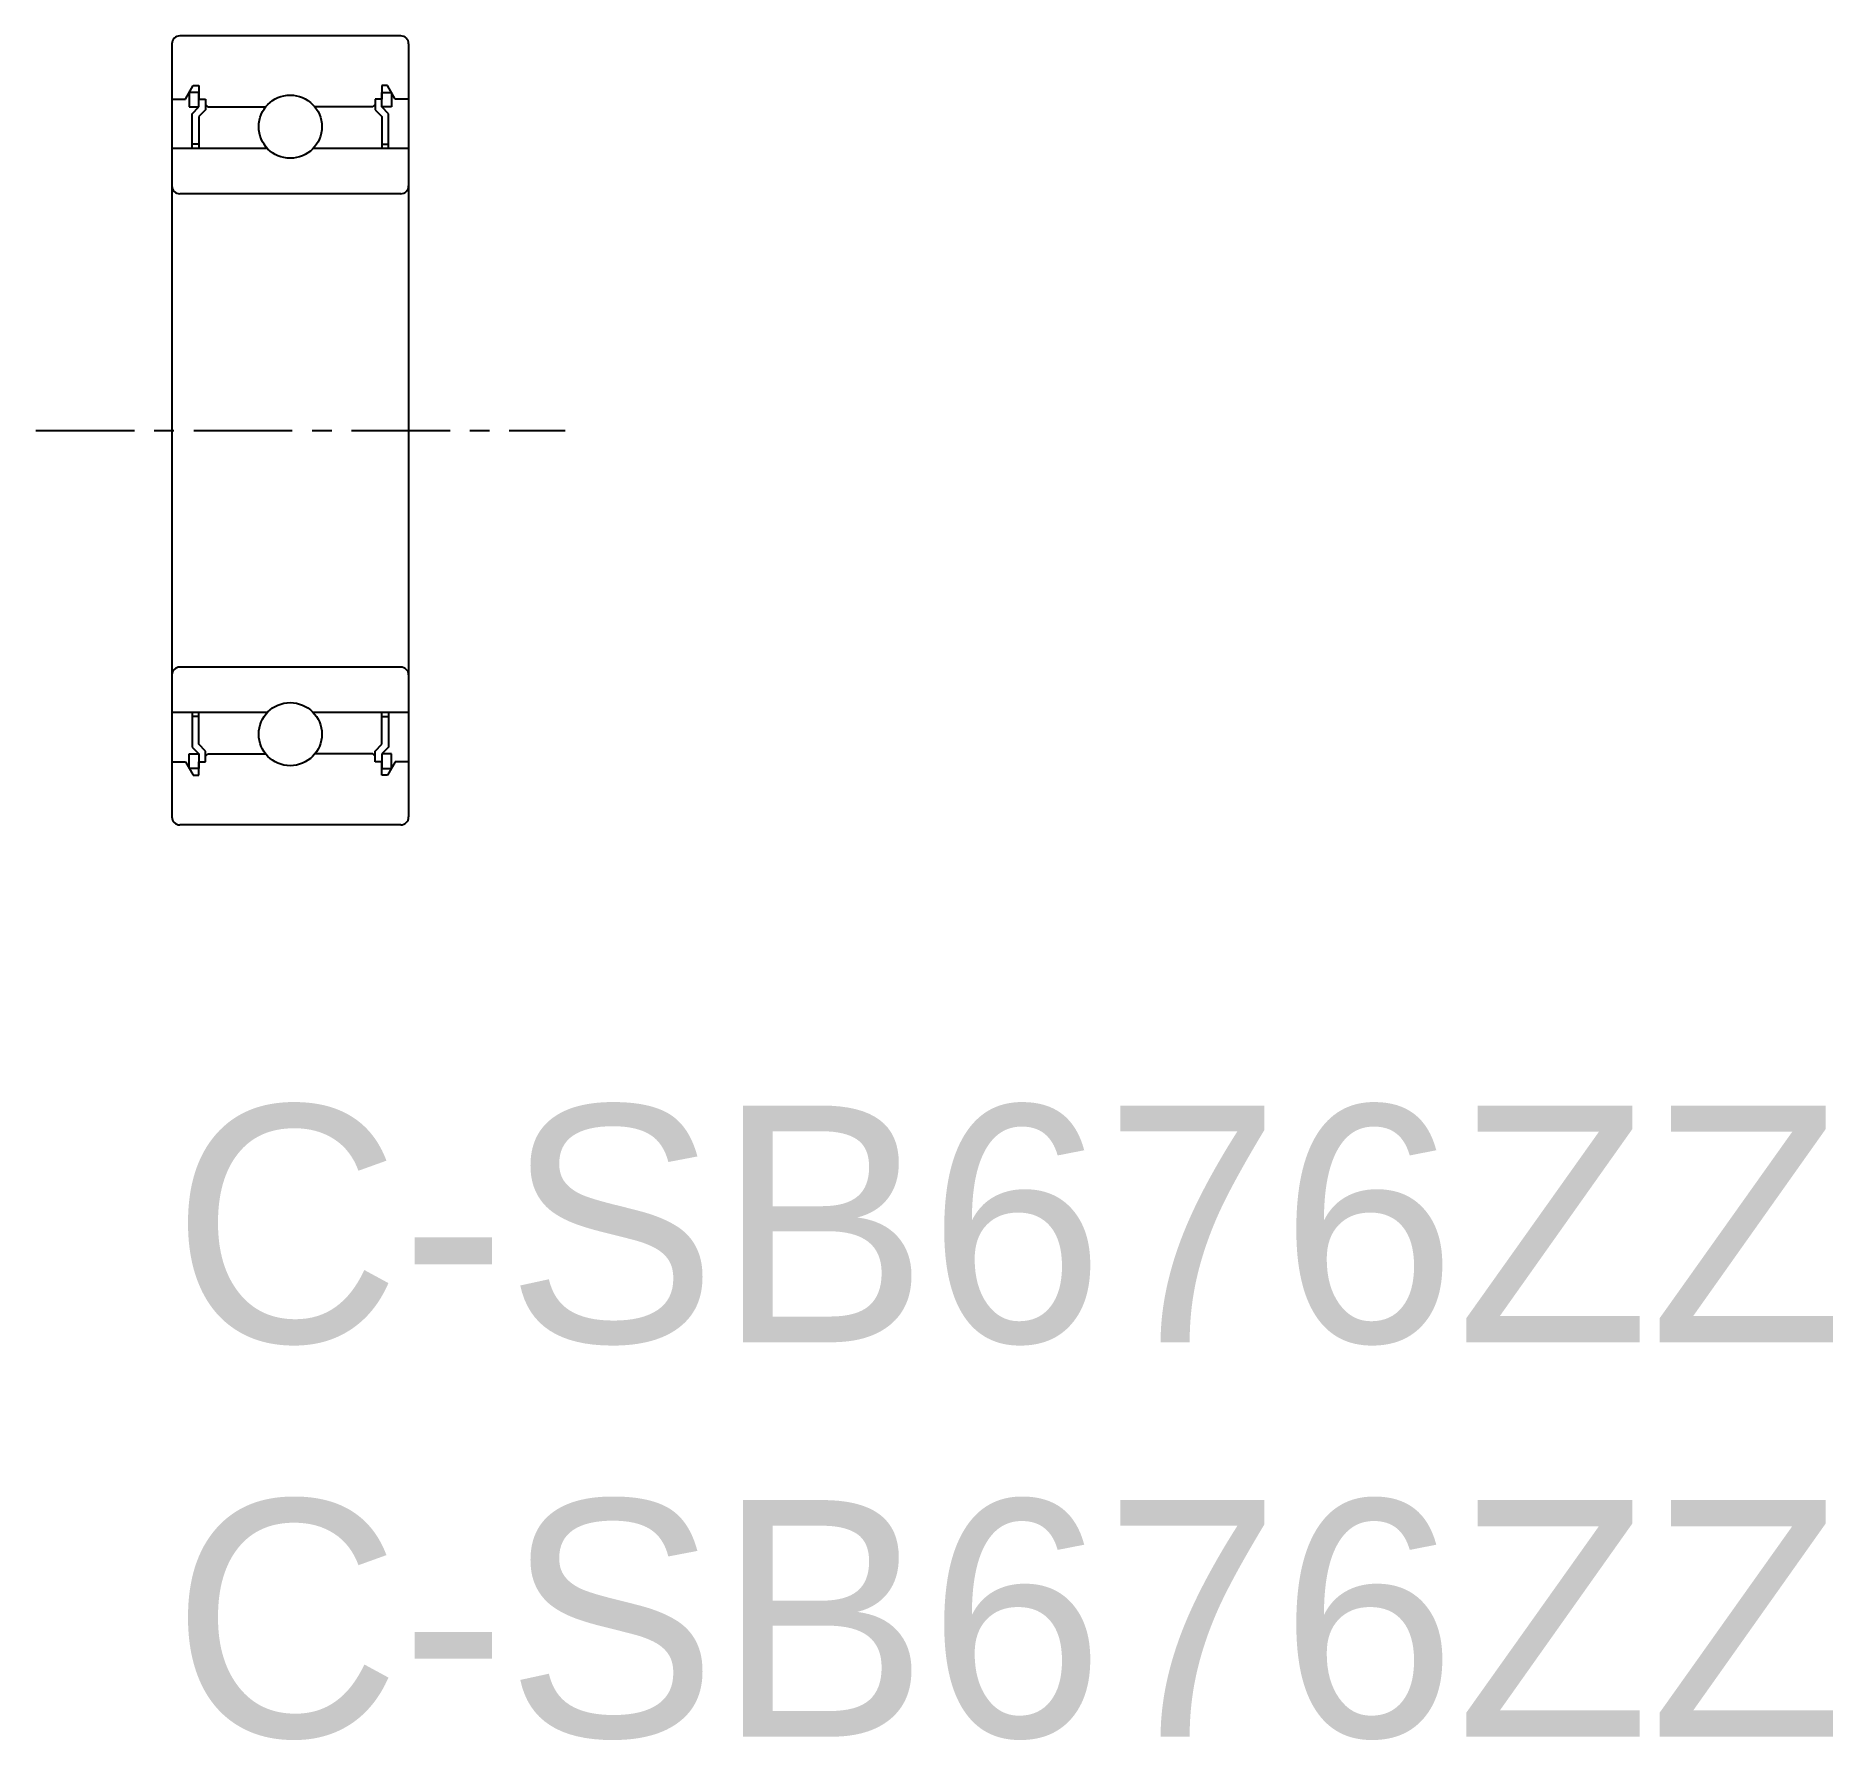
# Model space of a CAD drawing. Extents: x -1.7 to 21.1, y -8 to 13.6.
import ezdxf

# ---------------------------------------------------------------- set-up
doc = ezdxf.new("R2010")
doc.units = 0
doc.linetypes.add('CENTER', pattern=[2, 1.25, -0.25, 0.25, -0.25])
doc.layers.get('0').update_dxf_attribs({"linetype": 'CONTINUOUS'})
doc.layers.add('CENTER', color=1, linetype='CENTER')

msp = doc.modelspace()

# ---------------------------------------------------------------- linework, layer by layer
for p, q in [((0, 13.458), (0, 3.658)), ((2.9, 13.558), (0.1, 13.558)), ((3, 13.458), (3, 3.658)), ((0, 12.758), (0.17, 12.758)), ((0.17, 12.758), (0.268, 12.928)), ((0.219, 12.843), (0.219, 12.658)), ((0.34, 12.843), (0.219, 12.843)), ((0.268, 12.928), (0.34, 12.928)), ((0.34, 12.928), (0.34, 12.758)), ((0.34, 12.658), (0.34, 12.843)), ((0.34, 12.758), (0.425, 12.758)), ((0.425, 12.758), (0.425, 12.623)), ((2.575, 12.758), (2.575, 12.623)), ((2.66, 12.758), (2.575, 12.758)), ((2.732, 12.928), (2.66, 12.928)), ((2.66, 12.928), (2.66, 12.758)), ((2.66, 12.843), (2.781, 12.843)), ((2.66, 12.658), (2.66, 12.843)), ((2.83, 12.758), (2.732, 12.928)), ((2.781, 12.843), (2.781, 12.658)), ((3, 12.758), (2.83, 12.758)), ((0.219, 12.658), (0.34, 12.658)), ((0.255, 12.573), (0.34, 12.658)), ((0.255, 12.133), (0.255, 12.573)), ((0.425, 12.623), (0.34, 12.538)), ((0.34, 12.538), (0.34, 12.133)), ((0.425, 12.688), (0.455, 12.658)), ((0.455, 12.658), (1.188, 12.658)), ((2.545, 12.658), (1.812, 12.658)), ((2.575, 12.688), (2.545, 12.658)), ((2.575, 12.623), (2.66, 12.538)), ((2.781, 12.658), (2.66, 12.658)), ((2.745, 12.573), (2.66, 12.658)), ((2.66, 12.538), (2.66, 12.133)), ((2.745, 12.133), (2.745, 12.573)), ((1.21, 12.133), (0, 12.133)), ((0.34, 12.186), (0.255, 12.186)), ((3, 12.133), (1.79, 12.133)), ((2.66, 12.186), (2.745, 12.186)), ((2.9, 11.558), (0.1, 11.558)), ((2.9, 5.558), (0.1, 5.558)), ((1.21, 4.983), (0, 4.983)), ((0.255, 4.983), (0.255, 4.543)), ((0.34, 4.931), (0.255, 4.931)), ((0.34, 4.579), (0.34, 4.983)), ((3, 4.983), (1.79, 4.983)), ((2.66, 4.579), (2.66, 4.983)), ((2.66, 4.931), (2.745, 4.931)), ((2.745, 4.983), (2.745, 4.543)), ((0.425, 4.494), (0.34, 4.579)), ((2.575, 4.494), (2.66, 4.579)), ((0, 4.358), (0.17, 4.358)), ((0.17, 4.358), (0.268, 4.188)), ((0.219, 4.273), (0.219, 4.458)), ((0.219, 4.458), (0.34, 4.458)), ((0.255, 4.543), (0.34, 4.458)), ((0.34, 4.458), (0.34, 4.273)), ((0.34, 4.358), (0.425, 4.358)), ((0.34, 4.188), (0.34, 4.358)), ((0.425, 4.358), (0.425, 4.494)), ((0.425, 4.428), (0.455, 4.458)), ((0.455, 4.458), (1.188, 4.458)), ((2.545, 4.458), (1.812, 4.458)), ((2.575, 4.428), (2.545, 4.458)), ((2.575, 4.358), (2.575, 4.494)), ((2.66, 4.358), (2.575, 4.358)), ((2.745, 4.543), (2.66, 4.458)), ((2.781, 4.458), (2.66, 4.458)), ((2.66, 4.458), (2.66, 4.273)), ((2.66, 4.188), (2.66, 4.358)), ((2.83, 4.358), (2.732, 4.188)), ((2.781, 4.273), (2.781, 4.458)), ((3, 4.358), (2.83, 4.358)), ((0.34, 4.273), (0.219, 4.273)), ((0.268, 4.188), (0.34, 4.188)), ((2.66, 4.273), (2.781, 4.273)), ((2.732, 4.188), (2.66, 4.188)), ((2.9, 3.558), (0.1, 3.558))]:
    msp.add_line(p, q)
for centre in [(1.5, 12.408), (1.5, 4.708)]:
    msp.add_circle(centre, 0.4)
for centre, start, end in [((0.1, 13.458), 90, 180), ((2.9, 13.458), 0, 90), ((0.1, 11.658), 180, 270), ((2.9, 11.658), 270, 0), ((0.1, 5.458), 90, 180), ((2.9, 5.458), 360, 90), ((0.1, 3.658), 180, 270), ((2.9, 3.658), 270, 0)]:
    msp.add_arc(centre, 0.1, start, end)
at = {"layer": 'CENTER', "color": 1, "linetype": 'CENTER'}
msp.add_line((-1.724, 8.558), (4.983, 8.558), dxfattribs=at)

# ---------------------------------------------------------------- texts
for p in [(0, -3), (0, -8)]:
    msp.add_text('C-SB676ZZ', height=3).set_placement(p)

doc.saveas('drawing.dxf')
